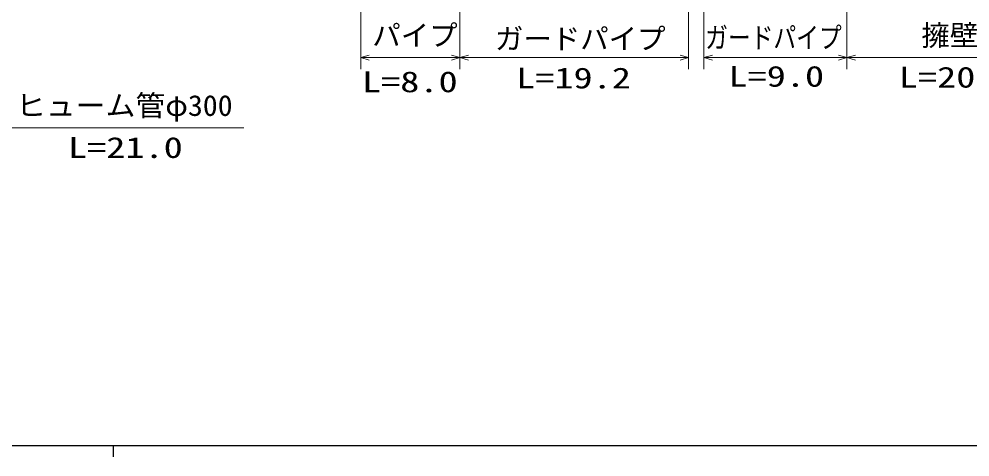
# Model space of a CAD drawing. Units: millimetres, scale not verified. Extents: x 40000 to 680000, y 20000 to 380000.
# Drawn here: x 159735 to 243335, y 204000 to 242533 of the extents above; entities that cross this region are included whole.
import ezdxf
from ezdxf.enums import TextEntityAlignment as Align

# ---------------------------------------------------------------- set-up
doc = ezdxf.new("R2010")
doc.units = ezdxf.units.MM
doc.header["$LTSCALE"] = 1000
doc.layers.add('M-STR-HTXT', color=7, linetype='Continuous', lineweight=13)
doc.layers.add('M-TTL-BAND', color=7, linetype='Continuous', lineweight=25)
doc.styles.add('ＭＳ ゴシック', font='')
doc.styles.get('ＭＳ ゴシック').set_extended_font_data('MS Gothic')

msp = doc.modelspace()

# ---------------------------------------------------------------- linework, layer by layer
at = {"layer": 'M-STR-HTXT'}
for p, q in [((232517, 238132), (232517, 265082)), ((189771, 264125), (189771, 238132)), ((218599, 238132), (218599, 260936)), ((219943, 260936), (219943, 238132)), ((198498, 238132), (198498, 259574)), ((189771, 239132), (198498, 239132)), ((198498, 239132), (218599, 239132)), ((219943, 239132), (232517, 239132)), ((232517, 239132), (250174, 239132)), ((158635, 232956), (179489, 232956))]:
    msp.add_line(p, q, dxfattribs=at)
for points in [[(190521, 238916), (189771, 239132), (190521, 239346)], [(197748, 239348), (198498, 239132), (197748, 238918)], [(199248, 238916), (198498, 239132), (199248, 239346)], [(217849, 239348), (218599, 239132), (217849, 238918)], [(220693, 238916), (219943, 239132), (220693, 239346)], [(231767, 239348), (232517, 239132), (231767, 238918)], [(233267, 238916), (232517, 239132), (233267, 239346)]]:
    msp.add_lwpolyline(points, dxfattribs=at)
at = {"layer": 'M-TTL-BAND'}
for p, q in [((40000, 205000), (579000, 205000)), ((168000, 205000), (168000, 204000))]:
    msp.add_line(p, q, dxfattribs=at)

# ---------------------------------------------------------------- texts
at = {"layer": 'M-STR-HTXT', "style": 'ＭＳ ゴシック'}
for s, p in [('パイプ', (190791, 239632)), ('ガードパイプ', (201572, 239332)), ('擁壁', (239068, 239632))]:
    msp.add_text(s, height=1833, dxfattribs=at).set_placement(p, align=Align.BOTTOM_LEFT)
for s, width, p in [('ガードパイプ', 0.8, (220053, 239432)), ('L=19.2', 1.35, (203430, 235878)), ('L=9.0', 1.35, (222097, 236028)), ('L=20.0', 1.35, (237075, 235948)), ('L=8.0', 1.35, (189880, 235543)), ('ヒューム管φ300', 1.05, (159468, 233456)), ('L=21.0', 1.35, (164035, 229760))]:
    msp.add_text(s, height=1833, dxfattribs=dict(at, width=width)).set_placement(p, align=Align.BOTTOM_LEFT)

doc.saveas('drawing.dxf')
